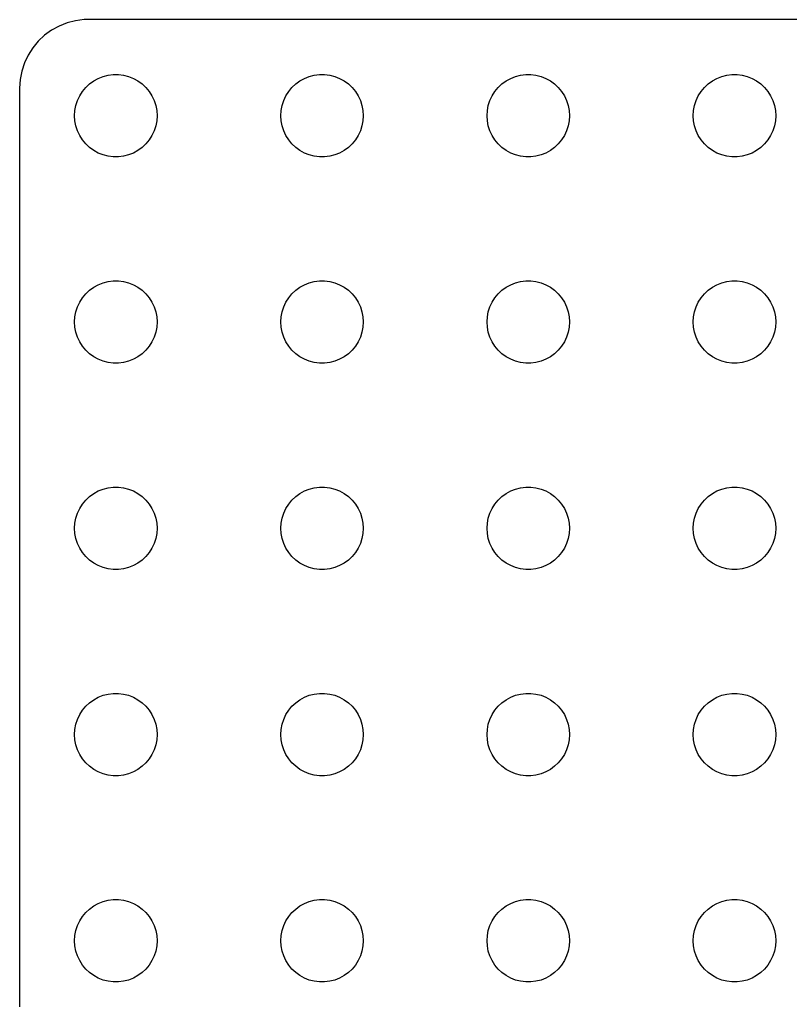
# Model space of a CAD drawing. Header units: metres. Extents: x 0 to 224, y 1 to 134.
# Drawn here: x 0.5 to 56.6, y 63.2 to 134.5 of the extents above; entities that cross this region are included whole.
import ezdxf

# ---------------------------------------------------------------- set-up
doc = ezdxf.new("R2010")
doc.units = ezdxf.units.M

msp = doc.modelspace()

# ---------------------------------------------------------------- linework, layer by layer
for p, q in [((3.95491, 134.255), (3.37109, 134.024)), ((4.56308, 134.411), (3.95491, 134.255)), ((5.18604, 134.49), (4.56308, 134.411)), ((219.814, 134.49), (5.18604, 134.49)), ((2.82086, 133.722), (2.31287, 133.353)), ((3.37109, 134.024), (2.82086, 133.722)), ((1.85515, 132.923), (1.45491, 132.439)), ((2.31287, 133.353), (1.85515, 132.923)), ((1.45491, 132.439), (1.11845, 131.909)), ((0.85111, 131.341), (0.65707, 130.743)), ((1.11845, 131.909), (0.85111, 131.341)), ((0.65707, 130.743), (0.53941, 130.127)), ((0.53941, 130.127), (0.5, 129.5)), ((5.31308, 129.554), (5.58772, 129.812)), ((5.58772, 129.812), (5.89252, 130.033)), ((5.89252, 130.033), (6.22266, 130.214)), ((6.22266, 130.214), (6.57294, 130.353)), ((6.57294, 130.353), (6.93785, 130.447)), ((6.93785, 130.447), (7.31161, 130.494)), ((7.31161, 130.494), (7.68837, 130.494)), ((7.68837, 130.494), (8.06213, 130.447)), ((8.06213, 130.447), (8.42705, 130.353)), ((8.42705, 130.353), (8.77733, 130.214)), ((8.77733, 130.214), (9.10747, 130.033)), ((9.10747, 130.033), (9.41226, 129.812)), ((9.41226, 129.812), (9.6869, 129.554)), ((20.3131, 129.554), (20.5877, 129.812)), ((20.5877, 129.812), (20.8925, 130.033)), ((20.8925, 130.033), (21.2227, 130.214)), ((21.2227, 130.214), (21.5729, 130.353)), ((21.5729, 130.353), (21.9379, 130.447)), ((21.9379, 130.447), (22.3116, 130.494)), ((22.3116, 130.494), (22.6884, 130.494)), ((22.6884, 130.494), (23.0621, 130.447)), ((23.0621, 130.447), (23.427, 130.353)), ((23.427, 130.353), (23.7773, 130.214)), ((23.7773, 130.214), (24.1075, 130.033)), ((24.1075, 130.033), (24.4123, 129.812)), ((24.4123, 129.812), (24.6869, 129.554)), ((35.3131, 129.554), (35.5877, 129.812)), ((35.5877, 129.812), (35.8925, 130.033)), ((35.8925, 130.033), (36.2227, 130.214)), ((36.2227, 130.214), (36.5729, 130.353)), ((36.5729, 130.353), (36.9379, 130.447)), ((36.9379, 130.447), (37.3116, 130.494)), ((37.3116, 130.494), (37.6884, 130.494)), ((37.6884, 130.494), (38.0621, 130.447)), ((38.0621, 130.447), (38.427, 130.353)), ((38.427, 130.353), (38.7773, 130.214)), ((38.7773, 130.214), (39.1075, 130.033)), ((39.1075, 130.033), (39.4123, 129.812)), ((39.4123, 129.812), (39.6869, 129.554)), ((50.3131, 129.554), (50.5877, 129.812)), ((50.5877, 129.812), (50.8925, 130.033)), ((50.8925, 130.033), (51.2227, 130.214)), ((51.2227, 130.214), (51.5729, 130.353)), ((51.5729, 130.353), (51.9379, 130.447)), ((51.9379, 130.447), (52.3116, 130.494)), ((52.3116, 130.494), (52.6884, 130.494)), ((52.6884, 130.494), (53.0621, 130.447)), ((53.0621, 130.447), (53.427, 130.353)), ((53.427, 130.353), (53.7773, 130.214)), ((53.7773, 130.214), (54.1075, 130.033)), ((54.1075, 130.033), (54.4123, 129.812)), ((54.4123, 129.812), (54.6869, 129.554)), ((0.5, 129.5), (0.5, 5.5)), ((4.87108, 128.945), (5.07294, 129.263)), ((5.07294, 129.263), (5.31308, 129.554)), ((9.6869, 129.554), (9.92705, 129.263)), ((9.92705, 129.263), (10.1289, 128.945)), ((19.8711, 128.945), (20.0729, 129.263)), ((20.0729, 129.263), (20.3131, 129.554)), ((24.6869, 129.554), (24.927, 129.263)), ((24.927, 129.263), (25.1289, 128.945)), ((34.8711, 128.945), (35.0729, 129.263)), ((35.0729, 129.263), (35.3131, 129.554)), ((39.6869, 129.554), (39.927, 129.263)), ((39.927, 129.263), (40.1289, 128.945)), ((49.8711, 128.945), (50.0729, 129.263)), ((50.0729, 129.263), (50.3131, 129.554)), ((54.6869, 129.554), (54.927, 129.263)), ((54.927, 129.263), (55.1289, 128.945)), ((4.59424, 128.246), (4.71066, 128.604)), ((4.71066, 128.604), (4.87108, 128.945)), ((10.1289, 128.945), (10.2893, 128.604)), ((10.2893, 128.604), (10.4057, 128.246)), ((19.5942, 128.246), (19.7107, 128.604)), ((19.7107, 128.604), (19.8711, 128.945)), ((25.1289, 128.945), (25.2893, 128.604)), ((25.2893, 128.604), (25.4057, 128.246)), ((34.5942, 128.246), (34.7107, 128.604)), ((34.7107, 128.604), (34.8711, 128.945)), ((40.1289, 128.945), (40.2893, 128.604)), ((40.2893, 128.604), (40.4057, 128.246)), ((49.5942, 128.246), (49.7107, 128.604)), ((49.7107, 128.604), (49.8711, 128.945)), ((55.1289, 128.945), (55.2893, 128.604)), ((55.2893, 128.604), (55.4057, 128.246)), ((4.5, 127.5), (4.52365, 127.876)), ((4.52365, 127.876), (4.59424, 128.246)), ((10.4057, 128.246), (10.4763, 127.876)), ((10.4763, 127.876), (10.5, 127.5)), ((19.5, 127.5), (19.5237, 127.876)), ((19.5237, 127.876), (19.5942, 128.246)), ((25.4057, 128.246), (25.4763, 127.876)), ((25.4763, 127.876), (25.5, 127.5)), ((34.5, 127.5), (34.5237, 127.876)), ((34.5237, 127.876), (34.5942, 128.246)), ((40.4057, 128.246), (40.4763, 127.876)), ((40.4763, 127.876), (40.5, 127.5)), ((49.5, 127.5), (49.5237, 127.876)), ((49.5237, 127.876), (49.5942, 128.246)), ((55.4057, 128.246), (55.4763, 127.876)), ((55.4763, 127.876), (55.5, 127.5)), ((4.52365, 127.124), (4.5, 127.5)), ((4.59424, 126.754), (4.52365, 127.124)), ((10.4763, 127.124), (10.4057, 126.754)), ((10.5, 127.5), (10.4763, 127.124)), ((19.5237, 127.124), (19.5, 127.5)), ((19.5942, 126.754), (19.5237, 127.124)), ((25.4763, 127.124), (25.4057, 126.754)), ((25.5, 127.5), (25.4763, 127.124)), ((34.5237, 127.124), (34.5, 127.5)), ((34.5942, 126.754), (34.5237, 127.124)), ((40.4763, 127.124), (40.4057, 126.754)), ((40.5, 127.5), (40.4763, 127.124)), ((49.5237, 127.124), (49.5, 127.5)), ((49.5942, 126.754), (49.5237, 127.124)), ((55.4763, 127.124), (55.4057, 126.754)), ((55.5, 127.5), (55.4763, 127.124)), ((4.71066, 126.396), (4.59424, 126.754)), ((4.87108, 126.055), (4.71066, 126.396)), ((10.2893, 126.396), (10.1289, 126.055)), ((10.4057, 126.754), (10.2893, 126.396)), ((19.7107, 126.396), (19.5942, 126.754)), ((19.8711, 126.055), (19.7107, 126.396)), ((25.2893, 126.396), (25.1289, 126.055)), ((25.4057, 126.754), (25.2893, 126.396)), ((34.7107, 126.396), (34.5942, 126.754)), ((34.8711, 126.055), (34.7107, 126.396)), ((40.2893, 126.396), (40.1289, 126.055)), ((40.4057, 126.754), (40.2893, 126.396)), ((49.7107, 126.396), (49.5942, 126.754)), ((49.8711, 126.055), (49.7107, 126.396)), ((55.2893, 126.396), (55.1289, 126.055)), ((55.4057, 126.754), (55.2893, 126.396)), ((5.07294, 125.737), (4.87108, 126.055)), ((5.31308, 125.446), (5.07294, 125.737)), ((9.92705, 125.737), (9.6869, 125.446)), ((10.1289, 126.055), (9.92705, 125.737)), ((20.0729, 125.737), (19.8711, 126.055)), ((20.3131, 125.446), (20.0729, 125.737)), ((24.927, 125.737), (24.6869, 125.446)), ((25.1289, 126.055), (24.927, 125.737)), ((35.0729, 125.737), (34.8711, 126.055)), ((35.3131, 125.446), (35.0729, 125.737)), ((39.927, 125.737), (39.6869, 125.446)), ((40.1289, 126.055), (39.927, 125.737)), ((50.0729, 125.737), (49.8711, 126.055)), ((50.3131, 125.446), (50.0729, 125.737)), ((54.927, 125.737), (54.6869, 125.446)), ((55.1289, 126.055), (54.927, 125.737)), ((5.58772, 125.188), (5.31308, 125.446)), ((5.89252, 124.967), (5.58772, 125.188)), ((6.22266, 124.786), (5.89252, 124.967)), ((9.10747, 124.967), (8.77733, 124.786)), ((9.41226, 125.188), (9.10747, 124.967)), ((9.6869, 125.446), (9.41226, 125.188)), ((20.5877, 125.188), (20.3131, 125.446)), ((20.8925, 124.967), (20.5877, 125.188)), ((21.2227, 124.786), (20.8925, 124.967)), ((24.1075, 124.967), (23.7773, 124.786)), ((24.4123, 125.188), (24.1075, 124.967)), ((24.6869, 125.446), (24.4123, 125.188)), ((35.5877, 125.188), (35.3131, 125.446)), ((35.8925, 124.967), (35.5877, 125.188)), ((36.2227, 124.786), (35.8925, 124.967)), ((39.1075, 124.967), (38.7773, 124.786)), ((39.4123, 125.188), (39.1075, 124.967)), ((39.6869, 125.446), (39.4123, 125.188)), ((50.5877, 125.188), (50.3131, 125.446)), ((50.8925, 124.967), (50.5877, 125.188)), ((51.2227, 124.786), (50.8925, 124.967)), ((54.1075, 124.967), (53.7773, 124.786)), ((54.4123, 125.188), (54.1075, 124.967)), ((54.6869, 125.446), (54.4123, 125.188)), ((6.57294, 124.647), (6.22266, 124.786)), ((6.93785, 124.553), (6.57294, 124.647)), ((7.31161, 124.506), (6.93785, 124.553)), ((7.68837, 124.506), (7.31161, 124.506)), ((8.06213, 124.553), (7.68837, 124.506)), ((8.42705, 124.647), (8.06213, 124.553)), ((8.77733, 124.786), (8.42705, 124.647)), ((21.5729, 124.647), (21.2227, 124.786)), ((21.9379, 124.553), (21.5729, 124.647)), ((22.3116, 124.506), (21.9379, 124.553)), ((22.6884, 124.506), (22.3116, 124.506)), ((23.0621, 124.553), (22.6884, 124.506)), ((23.427, 124.647), (23.0621, 124.553)), ((23.7773, 124.786), (23.427, 124.647)), ((36.5729, 124.647), (36.2227, 124.786)), ((36.9379, 124.553), (36.5729, 124.647)), ((37.3116, 124.506), (36.9379, 124.553)), ((37.6884, 124.506), (37.3116, 124.506)), ((38.0621, 124.553), (37.6884, 124.506)), ((38.427, 124.647), (38.0621, 124.553)), ((38.7773, 124.786), (38.427, 124.647)), ((51.5729, 124.647), (51.2227, 124.786)), ((51.9379, 124.553), (51.5729, 124.647)), ((52.3116, 124.506), (51.9379, 124.553)), ((52.6884, 124.506), (52.3116, 124.506)), ((53.0621, 124.553), (52.6884, 124.506)), ((53.427, 124.647), (53.0621, 124.553)), ((53.7773, 124.786), (53.427, 124.647)), ((5.58772, 114.812), (5.89252, 115.033)), ((5.89252, 115.033), (6.22266, 115.214)), ((6.22266, 115.214), (6.57294, 115.353)), ((6.57294, 115.353), (6.93785, 115.447)), ((6.93785, 115.447), (7.31161, 115.494)), ((7.31161, 115.494), (7.68837, 115.494)), ((7.68837, 115.494), (8.06213, 115.447)), ((8.06213, 115.447), (8.42705, 115.353)), ((8.42705, 115.353), (8.77733, 115.214)), ((8.77733, 115.214), (9.10747, 115.033)), ((9.10747, 115.033), (9.41226, 114.812)), ((20.5877, 114.812), (20.8925, 115.033)), ((20.8925, 115.033), (21.2227, 115.214)), ((21.2227, 115.214), (21.5729, 115.353)), ((21.5729, 115.353), (21.9379, 115.447)), ((21.9379, 115.447), (22.3116, 115.494)), ((22.3116, 115.494), (22.6884, 115.494)), ((22.6884, 115.494), (23.0621, 115.447)), ((23.0621, 115.447), (23.427, 115.353)), ((23.427, 115.353), (23.7773, 115.214)), ((23.7773, 115.214), (24.1075, 115.033)), ((24.1075, 115.033), (24.4123, 114.812)), ((35.5877, 114.812), (35.8925, 115.033)), ((35.8925, 115.033), (36.2227, 115.214)), ((36.2227, 115.214), (36.5729, 115.353)), ((36.5729, 115.353), (36.9379, 115.447)), ((36.9379, 115.447), (37.3116, 115.494)), ((37.3116, 115.494), (37.6884, 115.494)), ((37.6884, 115.494), (38.0621, 115.447)), ((38.0621, 115.447), (38.427, 115.353)), ((38.427, 115.353), (38.7773, 115.214)), ((38.7773, 115.214), (39.1075, 115.033)), ((39.1075, 115.033), (39.4123, 114.812)), ((50.5877, 114.812), (50.8925, 115.033)), ((50.8925, 115.033), (51.2227, 115.214)), ((51.2227, 115.214), (51.5729, 115.353)), ((51.5729, 115.353), (51.9379, 115.447)), ((51.9379, 115.447), (52.3116, 115.494)), ((52.3116, 115.494), (52.6884, 115.494)), ((52.6884, 115.494), (53.0621, 115.447)), ((53.0621, 115.447), (53.427, 115.353)), ((53.427, 115.353), (53.7773, 115.214)), ((53.7773, 115.214), (54.1075, 115.033)), ((54.1075, 115.033), (54.4123, 114.812)), ((4.87108, 113.945), (5.07294, 114.263)), ((5.07294, 114.263), (5.31308, 114.554)), ((5.31308, 114.554), (5.58772, 114.812)), ((9.41226, 114.812), (9.6869, 114.554)), ((9.6869, 114.554), (9.92705, 114.263)), ((9.92705, 114.263), (10.1289, 113.945)), ((19.8711, 113.945), (20.0729, 114.263)), ((20.0729, 114.263), (20.3131, 114.554)), ((20.3131, 114.554), (20.5877, 114.812)), ((24.4123, 114.812), (24.6869, 114.554)), ((24.6869, 114.554), (24.927, 114.263)), ((24.927, 114.263), (25.1289, 113.945)), ((34.8711, 113.945), (35.0729, 114.263)), ((35.0729, 114.263), (35.3131, 114.554)), ((35.3131, 114.554), (35.5877, 114.812)), ((39.4123, 114.812), (39.6869, 114.554)), ((39.6869, 114.554), (39.927, 114.263)), ((39.927, 114.263), (40.1289, 113.945)), ((49.8711, 113.945), (50.0729, 114.263)), ((50.0729, 114.263), (50.3131, 114.554)), ((50.3131, 114.554), (50.5877, 114.812)), ((54.4123, 114.812), (54.6869, 114.554)), ((54.6869, 114.554), (54.927, 114.263)), ((54.927, 114.263), (55.1289, 113.945)), ((4.59424, 113.246), (4.71066, 113.604)), ((4.71066, 113.604), (4.87108, 113.945)), ((10.1289, 113.945), (10.2893, 113.604)), ((10.2893, 113.604), (10.4057, 113.246)), ((19.5942, 113.246), (19.7107, 113.604)), ((19.7107, 113.604), (19.8711, 113.945)), ((25.1289, 113.945), (25.2893, 113.604)), ((25.2893, 113.604), (25.4057, 113.246)), ((34.5942, 113.246), (34.7107, 113.604)), ((34.7107, 113.604), (34.8711, 113.945)), ((40.1289, 113.945), (40.2893, 113.604)), ((40.2893, 113.604), (40.4057, 113.246)), ((49.5942, 113.246), (49.7107, 113.604)), ((49.7107, 113.604), (49.8711, 113.945)), ((55.1289, 113.945), (55.2893, 113.604)), ((55.2893, 113.604), (55.4057, 113.246)), ((4.5, 112.5), (4.52365, 112.876)), ((4.52365, 112.876), (4.59424, 113.246)), ((10.4057, 113.246), (10.4763, 112.876)), ((10.4763, 112.876), (10.5, 112.5)), ((19.5, 112.5), (19.5237, 112.876)), ((19.5237, 112.876), (19.5942, 113.246)), ((25.4057, 113.246), (25.4763, 112.876)), ((25.4763, 112.876), (25.5, 112.5)), ((34.5, 112.5), (34.5237, 112.876)), ((34.5237, 112.876), (34.5942, 113.246)), ((40.4057, 113.246), (40.4763, 112.876)), ((40.4763, 112.876), (40.5, 112.5)), ((49.5, 112.5), (49.5237, 112.876)), ((49.5237, 112.876), (49.5942, 113.246)), ((55.4057, 113.246), (55.4763, 112.876)), ((55.4763, 112.876), (55.5, 112.5)), ((4.52365, 112.124), (4.5, 112.5)), ((4.59424, 111.754), (4.52365, 112.124)), ((10.4763, 112.124), (10.4057, 111.754)), ((10.5, 112.5), (10.4763, 112.124)), ((19.5237, 112.124), (19.5, 112.5)), ((19.5942, 111.754), (19.5237, 112.124)), ((25.4763, 112.124), (25.4057, 111.754)), ((25.5, 112.5), (25.4763, 112.124)), ((34.5237, 112.124), (34.5, 112.5)), ((34.5942, 111.754), (34.5237, 112.124)), ((40.4763, 112.124), (40.4057, 111.754)), ((40.5, 112.5), (40.4763, 112.124)), ((49.5237, 112.124), (49.5, 112.5)), ((49.5942, 111.754), (49.5237, 112.124)), ((55.4763, 112.124), (55.4057, 111.754)), ((55.5, 112.5), (55.4763, 112.124)), ((4.71066, 111.396), (4.59424, 111.754)), ((4.87108, 111.055), (4.71066, 111.396)), ((10.2893, 111.396), (10.1289, 111.055)), ((10.4057, 111.754), (10.2893, 111.396)), ((19.7107, 111.396), (19.5942, 111.754)), ((19.8711, 111.055), (19.7107, 111.396)), ((25.2893, 111.396), (25.1289, 111.055)), ((25.4057, 111.754), (25.2893, 111.396)), ((34.7107, 111.396), (34.5942, 111.754)), ((34.8711, 111.055), (34.7107, 111.396)), ((40.2893, 111.396), (40.1289, 111.055)), ((40.4057, 111.754), (40.2893, 111.396)), ((49.7107, 111.396), (49.5942, 111.754)), ((49.8711, 111.055), (49.7107, 111.396)), ((55.2893, 111.396), (55.1289, 111.055)), ((55.4057, 111.754), (55.2893, 111.396)), ((5.07294, 110.737), (4.87108, 111.055)), ((5.31308, 110.446), (5.07294, 110.737)), ((9.92705, 110.737), (9.6869, 110.446)), ((10.1289, 111.055), (9.92705, 110.737)), ((20.0729, 110.737), (19.8711, 111.055)), ((20.3131, 110.446), (20.0729, 110.737)), ((24.927, 110.737), (24.6869, 110.446)), ((25.1289, 111.055), (24.927, 110.737)), ((35.0729, 110.737), (34.8711, 111.055)), ((35.3131, 110.446), (35.0729, 110.737)), ((39.927, 110.737), (39.6869, 110.446)), ((40.1289, 111.055), (39.927, 110.737)), ((50.0729, 110.737), (49.8711, 111.055)), ((50.3131, 110.446), (50.0729, 110.737)), ((54.927, 110.737), (54.6869, 110.446)), ((55.1289, 111.055), (54.927, 110.737)), ((5.58772, 110.188), (5.31308, 110.446)), ((5.89252, 109.967), (5.58772, 110.188)), ((6.22266, 109.786), (5.89252, 109.967)), ((9.10747, 109.967), (8.77733, 109.786)), ((9.41226, 110.188), (9.10747, 109.967)), ((9.6869, 110.446), (9.41226, 110.188)), ((20.5877, 110.188), (20.3131, 110.446)), ((20.8925, 109.967), (20.5877, 110.188)), ((21.2227, 109.786), (20.8925, 109.967)), ((24.1075, 109.967), (23.7773, 109.786)), ((24.4123, 110.188), (24.1075, 109.967)), ((24.6869, 110.446), (24.4123, 110.188)), ((35.5877, 110.188), (35.3131, 110.446)), ((35.8925, 109.967), (35.5877, 110.188)), ((36.2227, 109.786), (35.8925, 109.967)), ((39.1075, 109.967), (38.7773, 109.786)), ((39.4123, 110.188), (39.1075, 109.967)), ((39.6869, 110.446), (39.4123, 110.188)), ((50.5877, 110.188), (50.3131, 110.446)), ((50.8925, 109.967), (50.5877, 110.188)), ((51.2227, 109.786), (50.8925, 109.967)), ((54.1075, 109.967), (53.7773, 109.786)), ((54.4123, 110.188), (54.1075, 109.967)), ((54.6869, 110.446), (54.4123, 110.188)), ((6.57294, 109.647), (6.22266, 109.786)), ((6.93785, 109.553), (6.57294, 109.647)), ((7.31161, 109.506), (6.93785, 109.553)), ((7.68837, 109.506), (7.31161, 109.506)), ((8.06213, 109.553), (7.68837, 109.506)), ((8.42705, 109.647), (8.06213, 109.553)), ((8.77733, 109.786), (8.42705, 109.647)), ((21.5729, 109.647), (21.2227, 109.786)), ((21.9379, 109.553), (21.5729, 109.647)), ((22.3116, 109.506), (21.9379, 109.553)), ((22.6884, 109.506), (22.3116, 109.506)), ((23.0621, 109.553), (22.6884, 109.506)), ((23.427, 109.647), (23.0621, 109.553)), ((23.7773, 109.786), (23.427, 109.647)), ((36.5729, 109.647), (36.2227, 109.786)), ((36.9379, 109.553), (36.5729, 109.647)), ((37.3116, 109.506), (36.9379, 109.553)), ((37.6884, 109.506), (37.3116, 109.506)), ((38.0621, 109.553), (37.6884, 109.506)), ((38.427, 109.647), (38.0621, 109.553)), ((38.7773, 109.786), (38.427, 109.647)), ((51.5729, 109.647), (51.2227, 109.786)), ((51.9379, 109.553), (51.5729, 109.647)), ((52.3116, 109.506), (51.9379, 109.553)), ((52.6884, 109.506), (52.3116, 109.506)), ((53.0621, 109.553), (52.6884, 109.506)), ((53.427, 109.647), (53.0621, 109.553)), ((53.7773, 109.786), (53.427, 109.647)), ((5.58772, 99.8115), (5.89252, 100.033)), ((5.89252, 100.033), (6.22266, 100.214)), ((6.22266, 100.214), (6.57294, 100.353)), ((6.57294, 100.353), (6.93785, 100.447)), ((6.93785, 100.447), (7.31161, 100.494)), ((7.31161, 100.494), (7.68837, 100.494)), ((7.68837, 100.494), (8.06213, 100.447)), ((8.06213, 100.447), (8.42705, 100.353)), ((8.42705, 100.353), (8.77733, 100.214)), ((8.77733, 100.214), (9.10747, 100.033)), ((9.10747, 100.033), (9.41226, 99.8115)), ((20.5877, 99.8115), (20.8925, 100.033)), ((20.8925, 100.033), (21.2227, 100.214)), ((21.2227, 100.214), (21.5729, 100.353)), ((21.5729, 100.353), (21.9379, 100.447)), ((21.9379, 100.447), (22.3116, 100.494)), ((22.3116, 100.494), (22.6884, 100.494)), ((22.6884, 100.494), (23.0621, 100.447)), ((23.0621, 100.447), (23.427, 100.353)), ((23.427, 100.353), (23.7773, 100.214)), ((23.7773, 100.214), (24.1075, 100.033)), ((24.1075, 100.033), (24.4123, 99.8115)), ((35.5877, 99.8115), (35.8925, 100.033)), ((35.8925, 100.033), (36.2227, 100.214)), ((36.2227, 100.214), (36.5729, 100.353)), ((36.5729, 100.353), (36.9379, 100.447)), ((36.9379, 100.447), (37.3116, 100.494)), ((37.3116, 100.494), (37.6884, 100.494)), ((37.6884, 100.494), (38.0621, 100.447)), ((38.0621, 100.447), (38.427, 100.353)), ((38.427, 100.353), (38.7773, 100.214)), ((38.7773, 100.214), (39.1075, 100.033)), ((39.1075, 100.033), (39.4123, 99.8115)), ((50.5877, 99.8115), (50.8925, 100.033)), ((50.8925, 100.033), (51.2227, 100.214)), ((51.2227, 100.214), (51.5729, 100.353)), ((51.5729, 100.353), (51.9379, 100.447)), ((51.9379, 100.447), (52.3116, 100.494)), ((52.3116, 100.494), (52.6884, 100.494)), ((52.6884, 100.494), (53.0621, 100.447)), ((53.0621, 100.447), (53.427, 100.353)), ((53.427, 100.353), (53.7773, 100.214)), ((53.7773, 100.214), (54.1075, 100.033)), ((54.1075, 100.033), (54.4123, 99.8115)), ((4.87108, 98.9453), (5.07294, 99.2634)), ((5.07294, 99.2634), (5.31308, 99.5536)), ((5.31308, 99.5536), (5.58772, 99.8115)), ((9.41226, 99.8115), (9.6869, 99.5536)), ((9.6869, 99.5536), (9.92705, 99.2634)), ((9.92705, 99.2634), (10.1289, 98.9453)), ((19.8711, 98.9453), (20.0729, 99.2634)), ((20.0729, 99.2634), (20.3131, 99.5536)), ((20.3131, 99.5536), (20.5877, 99.8115)), ((24.4123, 99.8115), (24.6869, 99.5536)), ((24.6869, 99.5536), (24.927, 99.2634)), ((24.927, 99.2634), (25.1289, 98.9453)), ((34.8711, 98.9453), (35.0729, 99.2634)), ((35.0729, 99.2634), (35.3131, 99.5536)), ((35.3131, 99.5536), (35.5877, 99.8115)), ((39.4123, 99.8115), (39.6869, 99.5536)), ((39.6869, 99.5536), (39.927, 99.2634)), ((39.927, 99.2634), (40.1289, 98.9453)), ((49.8711, 98.9453), (50.0729, 99.2634)), ((50.0729, 99.2634), (50.3131, 99.5536)), ((50.3131, 99.5536), (50.5877, 99.8115)), ((54.4123, 99.8115), (54.6869, 99.5536)), ((54.6869, 99.5536), (54.927, 99.2634)), ((54.927, 99.2634), (55.1289, 98.9453)), ((4.59424, 98.2461), (4.71066, 98.6044)), ((4.71066, 98.6044), (4.87108, 98.9453)), ((10.1289, 98.9453), (10.2893, 98.6044)), ((10.2893, 98.6044), (10.4057, 98.2461)), ((19.5942, 98.2461), (19.7107, 98.6044)), ((19.7107, 98.6044), (19.8711, 98.9453)), ((25.1289, 98.9453), (25.2893, 98.6044)), ((25.2893, 98.6044), (25.4057, 98.2461)), ((34.5942, 98.2461), (34.7107, 98.6044)), ((34.7107, 98.6044), (34.8711, 98.9453)), ((40.1289, 98.9453), (40.2893, 98.6044)), ((40.2893, 98.6044), (40.4057, 98.2461)), ((49.5942, 98.2461), (49.7107, 98.6044)), ((49.7107, 98.6044), (49.8711, 98.9453)), ((55.1289, 98.9453), (55.2893, 98.6044)), ((55.2893, 98.6044), (55.4057, 98.2461)), ((4.5, 97.5), (4.52365, 97.876)), ((4.52365, 97.876), (4.59424, 98.2461)), ((10.4057, 98.2461), (10.4763, 97.876)), ((10.4763, 97.876), (10.5, 97.5)), ((19.5, 97.5), (19.5237, 97.876)), ((19.5237, 97.876), (19.5942, 98.2461)), ((25.4057, 98.2461), (25.4763, 97.876)), ((25.4763, 97.876), (25.5, 97.5)), ((34.5, 97.5), (34.5237, 97.876)), ((34.5237, 97.876), (34.5942, 98.2461)), ((40.4057, 98.2461), (40.4763, 97.876)), ((40.4763, 97.876), (40.5, 97.5)), ((49.5, 97.5), (49.5237, 97.876)), ((49.5237, 97.876), (49.5942, 98.2461)), ((55.4057, 98.2461), (55.4763, 97.876)), ((55.4763, 97.876), (55.5, 97.5)), ((4.52365, 97.124), (4.5, 97.5)), ((4.59424, 96.7539), (4.52365, 97.124)), ((10.4763, 97.124), (10.4057, 96.7539)), ((10.5, 97.5), (10.4763, 97.124)), ((19.5237, 97.124), (19.5, 97.5)), ((19.5942, 96.7539), (19.5237, 97.124)), ((25.4763, 97.124), (25.4057, 96.7539)), ((25.5, 97.5), (25.4763, 97.124)), ((34.5237, 97.124), (34.5, 97.5)), ((34.5942, 96.7539), (34.5237, 97.124)), ((40.4763, 97.124), (40.4057, 96.7539)), ((40.5, 97.5), (40.4763, 97.124)), ((49.5237, 97.124), (49.5, 97.5)), ((49.5942, 96.7539), (49.5237, 97.124)), ((55.4763, 97.124), (55.4057, 96.7539)), ((55.5, 97.5), (55.4763, 97.124)), ((4.71066, 96.3956), (4.59424, 96.7539)), ((4.87108, 96.0547), (4.71066, 96.3956)), ((10.2893, 96.3956), (10.1289, 96.0547)), ((10.4057, 96.7539), (10.2893, 96.3956)), ((19.7107, 96.3956), (19.5942, 96.7539)), ((19.8711, 96.0547), (19.7107, 96.3956)), ((25.2893, 96.3956), (25.1289, 96.0547)), ((25.4057, 96.7539), (25.2893, 96.3956)), ((34.7107, 96.3956), (34.5942, 96.7539)), ((34.8711, 96.0547), (34.7107, 96.3956)), ((40.2893, 96.3956), (40.1289, 96.0547)), ((40.4057, 96.7539), (40.2893, 96.3956)), ((49.7107, 96.3956), (49.5942, 96.7539)), ((49.8711, 96.0547), (49.7107, 96.3956)), ((55.2893, 96.3956), (55.1289, 96.0547)), ((55.4057, 96.7539), (55.2893, 96.3956)), ((5.07294, 95.7366), (4.87108, 96.0547)), ((5.31308, 95.4464), (5.07294, 95.7366)), ((9.92705, 95.7366), (9.6869, 95.4464)), ((10.1289, 96.0547), (9.92705, 95.7366)), ((20.0729, 95.7366), (19.8711, 96.0547)), ((20.3131, 95.4464), (20.0729, 95.7366)), ((24.927, 95.7366), (24.6869, 95.4464)), ((25.1289, 96.0547), (24.927, 95.7366)), ((35.0729, 95.7366), (34.8711, 96.0547)), ((35.3131, 95.4464), (35.0729, 95.7366)), ((39.927, 95.7366), (39.6869, 95.4464)), ((40.1289, 96.0547), (39.927, 95.7366)), ((50.0729, 95.7366), (49.8711, 96.0547)), ((50.3131, 95.4464), (50.0729, 95.7366)), ((54.927, 95.7366), (54.6869, 95.4464)), ((55.1289, 96.0547), (54.927, 95.7366)), ((5.58772, 95.1885), (5.31308, 95.4464)), ((5.89252, 94.967), (5.58772, 95.1885)), ((6.22266, 94.7855), (5.89252, 94.967)), ((9.10747, 94.967), (8.77733, 94.7855)), ((9.41226, 95.1885), (9.10747, 94.967)), ((9.6869, 95.4464), (9.41226, 95.1885)), ((20.5877, 95.1885), (20.3131, 95.4464)), ((20.8925, 94.967), (20.5877, 95.1885)), ((21.2227, 94.7855), (20.8925, 94.967)), ((24.1075, 94.967), (23.7773, 94.7855)), ((24.4123, 95.1885), (24.1075, 94.967)), ((24.6869, 95.4464), (24.4123, 95.1885)), ((35.5877, 95.1885), (35.3131, 95.4464)), ((35.8925, 94.967), (35.5877, 95.1885)), ((36.2227, 94.7855), (35.8925, 94.967)), ((39.1075, 94.967), (38.7773, 94.7855)), ((39.4123, 95.1885), (39.1075, 94.967)), ((39.6869, 95.4464), (39.4123, 95.1885)), ((50.5877, 95.1885), (50.3131, 95.4464)), ((50.8925, 94.967), (50.5877, 95.1885)), ((51.2227, 94.7855), (50.8925, 94.967)), ((54.1075, 94.967), (53.7773, 94.7855)), ((54.4123, 95.1885), (54.1075, 94.967)), ((54.6869, 95.4464), (54.4123, 95.1885)), ((6.57294, 94.6468), (6.22266, 94.7855)), ((6.93785, 94.5531), (6.57294, 94.6468)), ((7.31161, 94.5059), (6.93785, 94.5531)), ((7.68837, 94.5059), (7.31161, 94.5059)), ((8.06213, 94.5531), (7.68837, 94.5059)), ((8.42705, 94.6468), (8.06213, 94.5531)), ((8.77733, 94.7855), (8.42705, 94.6468)), ((21.5729, 94.6468), (21.2227, 94.7855)), ((21.9379, 94.5531), (21.5729, 94.6468)), ((22.3116, 94.5059), (21.9379, 94.5531)), ((22.6884, 94.5059), (22.3116, 94.5059)), ((23.0621, 94.5531), (22.6884, 94.5059)), ((23.427, 94.6468), (23.0621, 94.5531)), ((23.7773, 94.7855), (23.427, 94.6468)), ((36.5729, 94.6468), (36.2227, 94.7855)), ((36.9379, 94.5531), (36.5729, 94.6468)), ((37.3116, 94.5059), (36.9379, 94.5531)), ((37.6884, 94.5059), (37.3116, 94.5059)), ((38.0621, 94.5531), (37.6884, 94.5059)), ((38.427, 94.6468), (38.0621, 94.5531)), ((38.7773, 94.7855), (38.427, 94.6468)), ((51.5729, 94.6468), (51.2227, 94.7855)), ((51.9379, 94.5531), (51.5729, 94.6468)), ((52.3116, 94.5059), (51.9379, 94.5531)), ((52.6884, 94.5059), (52.3116, 94.5059)), ((53.0621, 94.5531), (52.6884, 94.5059)), ((53.427, 94.6468), (53.0621, 94.5531)), ((53.7773, 94.7855), (53.427, 94.6468)), ((5.58772, 84.8115), (5.89252, 85.033)), ((5.89252, 85.033), (6.22266, 85.2145)), ((6.22266, 85.2145), (6.57294, 85.3532)), ((6.57294, 85.3532), (6.93785, 85.4469)), ((6.93785, 85.4469), (7.31161, 85.4941)), ((7.31161, 85.4941), (7.68837, 85.4941)), ((7.68837, 85.4941), (8.06213, 85.4469)), ((8.06213, 85.4469), (8.42705, 85.3532)), ((8.42705, 85.3532), (8.77733, 85.2145)), ((8.77733, 85.2145), (9.10747, 85.033)), ((9.10747, 85.033), (9.41226, 84.8115)), ((20.5877, 84.8115), (20.8925, 85.033)), ((20.8925, 85.033), (21.2227, 85.2145)), ((21.2227, 85.2145), (21.5729, 85.3532)), ((21.5729, 85.3532), (21.9379, 85.4469)), ((21.9379, 85.4469), (22.3116, 85.4941)), ((22.3116, 85.4941), (22.6884, 85.4941)), ((22.6884, 85.4941), (23.0621, 85.4469)), ((23.0621, 85.4469), (23.427, 85.3532)), ((23.427, 85.3532), (23.7773, 85.2145)), ((23.7773, 85.2145), (24.1075, 85.033)), ((24.1075, 85.033), (24.4123, 84.8115)), ((35.5877, 84.8115), (35.8925, 85.033)), ((35.8925, 85.033), (36.2227, 85.2145)), ((36.2227, 85.2145), (36.5729, 85.3532)), ((36.5729, 85.3532), (36.9379, 85.4469)), ((36.9379, 85.4469), (37.3116, 85.4941)), ((37.3116, 85.4941), (37.6884, 85.4941)), ((37.6884, 85.4941), (38.0621, 85.4469)), ((38.0621, 85.4469), (38.427, 85.3532)), ((38.427, 85.3532), (38.7773, 85.2145)), ((38.7773, 85.2145), (39.1075, 85.033)), ((39.1075, 85.033), (39.4123, 84.8115)), ((50.5877, 84.8115), (50.8925, 85.033)), ((50.8925, 85.033), (51.2227, 85.2145)), ((51.2227, 85.2145), (51.5729, 85.3532)), ((51.5729, 85.3532), (51.9379, 85.4469)), ((51.9379, 85.4469), (52.3116, 85.4941)), ((52.3116, 85.4941), (52.6884, 85.4941)), ((52.6884, 85.4941), (53.0621, 85.4469)), ((53.0621, 85.4469), (53.427, 85.3532)), ((53.427, 85.3532), (53.7773, 85.2145)), ((53.7773, 85.2145), (54.1075, 85.033)), ((54.1075, 85.033), (54.4123, 84.8115)), ((4.87108, 83.9453), (5.07294, 84.2634)), ((5.07294, 84.2634), (5.31308, 84.5536)), ((5.31308, 84.5536), (5.58772, 84.8115)), ((9.41226, 84.8115), (9.6869, 84.5536)), ((9.6869, 84.5536), (9.92705, 84.2634)), ((9.92705, 84.2634), (10.1289, 83.9453)), ((19.8711, 83.9453), (20.0729, 84.2634)), ((20.0729, 84.2634), (20.3131, 84.5536)), ((20.3131, 84.5536), (20.5877, 84.8115)), ((24.4123, 84.8115), (24.6869, 84.5536)), ((24.6869, 84.5536), (24.927, 84.2634)), ((24.927, 84.2634), (25.1289, 83.9453)), ((34.8711, 83.9453), (35.0729, 84.2634)), ((35.0729, 84.2634), (35.3131, 84.5536)), ((35.3131, 84.5536), (35.5877, 84.8115)), ((39.4123, 84.8115), (39.6869, 84.5536)), ((39.6869, 84.5536), (39.927, 84.2634)), ((39.927, 84.2634), (40.1289, 83.9453)), ((49.8711, 83.9453), (50.0729, 84.2634)), ((50.0729, 84.2634), (50.3131, 84.5536)), ((50.3131, 84.5536), (50.5877, 84.8115)), ((54.4123, 84.8115), (54.6869, 84.5536)), ((54.6869, 84.5536), (54.927, 84.2634)), ((54.927, 84.2634), (55.1289, 83.9453)), ((4.59424, 83.2461), (4.71066, 83.6044)), ((4.71066, 83.6044), (4.87108, 83.9453)), ((10.1289, 83.9453), (10.2893, 83.6044)), ((10.2893, 83.6044), (10.4057, 83.2461)), ((19.5942, 83.2461), (19.7107, 83.6044)), ((19.7107, 83.6044), (19.8711, 83.9453)), ((25.1289, 83.9453), (25.2893, 83.6044)), ((25.2893, 83.6044), (25.4057, 83.2461)), ((34.5942, 83.2461), (34.7107, 83.6044)), ((34.7107, 83.6044), (34.8711, 83.9453)), ((40.1289, 83.9453), (40.2893, 83.6044)), ((40.2893, 83.6044), (40.4057, 83.2461)), ((49.5942, 83.2461), (49.7107, 83.6044)), ((49.7107, 83.6044), (49.8711, 83.9453)), ((55.1289, 83.9453), (55.2893, 83.6044)), ((55.2893, 83.6044), (55.4057, 83.2461)), ((4.5, 82.5), (4.52365, 82.876)), ((4.52365, 82.876), (4.59424, 83.2461)), ((10.4057, 83.2461), (10.4763, 82.876)), ((10.4763, 82.876), (10.5, 82.5)), ((19.5, 82.5), (19.5237, 82.876)), ((19.5237, 82.876), (19.5942, 83.2461)), ((25.4057, 83.2461), (25.4763, 82.876)), ((25.4763, 82.876), (25.5, 82.5)), ((34.5, 82.5), (34.5237, 82.876)), ((34.5237, 82.876), (34.5942, 83.2461)), ((40.4057, 83.2461), (40.4763, 82.876)), ((40.4763, 82.876), (40.5, 82.5)), ((49.5, 82.5), (49.5237, 82.876)), ((49.5237, 82.876), (49.5942, 83.2461)), ((55.4057, 83.2461), (55.4763, 82.876)), ((55.4763, 82.876), (55.5, 82.5)), ((4.52365, 82.124), (4.5, 82.5)), ((4.59424, 81.7539), (4.52365, 82.124)), ((10.4763, 82.124), (10.4057, 81.7539)), ((10.5, 82.5), (10.4763, 82.124)), ((19.5237, 82.124), (19.5, 82.5)), ((19.5942, 81.7539), (19.5237, 82.124)), ((25.4763, 82.124), (25.4057, 81.7539)), ((25.5, 82.5), (25.4763, 82.124)), ((34.5237, 82.124), (34.5, 82.5)), ((34.5942, 81.7539), (34.5237, 82.124)), ((40.4763, 82.124), (40.4057, 81.7539)), ((40.5, 82.5), (40.4763, 82.124)), ((49.5237, 82.124), (49.5, 82.5)), ((49.5942, 81.7539), (49.5237, 82.124)), ((55.4763, 82.124), (55.4057, 81.7539)), ((55.5, 82.5), (55.4763, 82.124)), ((4.71066, 81.3956), (4.59424, 81.7539)), ((4.87108, 81.0547), (4.71066, 81.3956)), ((10.2893, 81.3956), (10.1289, 81.0547)), ((10.4057, 81.7539), (10.2893, 81.3956)), ((19.7107, 81.3956), (19.5942, 81.7539)), ((19.8711, 81.0547), (19.7107, 81.3956)), ((25.2893, 81.3956), (25.1289, 81.0547)), ((25.4057, 81.7539), (25.2893, 81.3956)), ((34.7107, 81.3956), (34.5942, 81.7539)), ((34.8711, 81.0547), (34.7107, 81.3956)), ((40.2893, 81.3956), (40.1289, 81.0547)), ((40.4057, 81.7539), (40.2893, 81.3956)), ((49.7107, 81.3956), (49.5942, 81.7539)), ((49.8711, 81.0547), (49.7107, 81.3956)), ((55.2893, 81.3956), (55.1289, 81.0547)), ((55.4057, 81.7539), (55.2893, 81.3956)), ((5.07294, 80.7366), (4.87108, 81.0547)), ((5.31308, 80.4464), (5.07294, 80.7366)), ((9.92705, 80.7366), (9.6869, 80.4464)), ((10.1289, 81.0547), (9.92705, 80.7366)), ((20.0729, 80.7366), (19.8711, 81.0547)), ((20.3131, 80.4464), (20.0729, 80.7366)), ((24.927, 80.7366), (24.6869, 80.4464)), ((25.1289, 81.0547), (24.927, 80.7366)), ((35.0729, 80.7366), (34.8711, 81.0547)), ((35.3131, 80.4464), (35.0729, 80.7366)), ((39.927, 80.7366), (39.6869, 80.4464)), ((40.1289, 81.0547), (39.927, 80.7366)), ((50.0729, 80.7366), (49.8711, 81.0547)), ((50.3131, 80.4464), (50.0729, 80.7366)), ((54.927, 80.7366), (54.6869, 80.4464)), ((55.1289, 81.0547), (54.927, 80.7366)), ((5.58772, 80.1885), (5.31308, 80.4464)), ((5.89252, 79.967), (5.58772, 80.1885)), ((6.22266, 79.7855), (5.89252, 79.967)), ((9.10747, 79.967), (8.77733, 79.7855)), ((9.41226, 80.1885), (9.10747, 79.967)), ((9.6869, 80.4464), (9.41226, 80.1885)), ((20.5877, 80.1885), (20.3131, 80.4464)), ((20.8925, 79.967), (20.5877, 80.1885)), ((21.2227, 79.7855), (20.8925, 79.967)), ((24.1075, 79.967), (23.7773, 79.7855)), ((24.4123, 80.1885), (24.1075, 79.967)), ((24.6869, 80.4464), (24.4123, 80.1885)), ((35.5877, 80.1885), (35.3131, 80.4464)), ((35.8925, 79.967), (35.5877, 80.1885)), ((36.2227, 79.7855), (35.8925, 79.967)), ((39.1075, 79.967), (38.7773, 79.7855)), ((39.4123, 80.1885), (39.1075, 79.967)), ((39.6869, 80.4464), (39.4123, 80.1885)), ((50.5877, 80.1885), (50.3131, 80.4464)), ((50.8925, 79.967), (50.5877, 80.1885)), ((51.2227, 79.7855), (50.8925, 79.967)), ((54.1075, 79.967), (53.7773, 79.7855)), ((54.4123, 80.1885), (54.1075, 79.967)), ((54.6869, 80.4464), (54.4123, 80.1885)), ((6.57294, 79.6468), (6.22266, 79.7855)), ((6.93785, 79.5531), (6.57294, 79.6468)), ((7.31161, 79.5059), (6.93785, 79.5531)), ((7.68837, 79.5059), (7.31161, 79.5059)), ((8.06213, 79.5531), (7.68837, 79.5059)), ((8.42705, 79.6468), (8.06213, 79.5531)), ((8.77733, 79.7855), (8.42705, 79.6468)), ((21.5729, 79.6468), (21.2227, 79.7855)), ((21.9379, 79.5531), (21.5729, 79.6468)), ((22.3116, 79.5059), (21.9379, 79.5531)), ((22.6884, 79.5059), (22.3116, 79.5059)), ((23.0621, 79.5531), (22.6884, 79.5059)), ((23.427, 79.6468), (23.0621, 79.5531)), ((23.7773, 79.7855), (23.427, 79.6468)), ((36.5729, 79.6468), (36.2227, 79.7855)), ((36.9379, 79.5531), (36.5729, 79.6468)), ((37.3116, 79.5059), (36.9379, 79.5531)), ((37.6884, 79.5059), (37.3116, 79.5059)), ((38.0621, 79.5531), (37.6884, 79.5059)), ((38.427, 79.6468), (38.0621, 79.5531)), ((38.7773, 79.7855), (38.427, 79.6468)), ((51.5729, 79.6468), (51.2227, 79.7855)), ((51.9379, 79.5531), (51.5729, 79.6468)), ((52.3116, 79.5059), (51.9379, 79.5531)), ((52.6884, 79.5059), (52.3116, 79.5059)), ((53.0621, 79.5531), (52.6884, 79.5059)), ((53.427, 79.6468), (53.0621, 79.5531)), ((53.7773, 79.7855), (53.427, 79.6468)), ((5.58772, 69.8115), (5.89252, 70.033)), ((5.89252, 70.033), (6.22266, 70.2145)), ((6.22266, 70.2145), (6.57294, 70.3532)), ((6.57294, 70.3532), (6.93785, 70.4469)), ((6.93785, 70.4469), (7.31161, 70.4941)), ((7.31161, 70.4941), (7.68837, 70.4941)), ((7.68837, 70.4941), (8.06213, 70.4469)), ((8.06213, 70.4469), (8.42705, 70.3532)), ((8.42705, 70.3532), (8.77733, 70.2145)), ((8.77733, 70.2145), (9.10747, 70.033)), ((9.10747, 70.033), (9.41226, 69.8115)), ((20.5877, 69.8115), (20.8925, 70.033)), ((20.8925, 70.033), (21.2227, 70.2145)), ((21.2227, 70.2145), (21.5729, 70.3532)), ((21.5729, 70.3532), (21.9379, 70.4469)), ((21.9379, 70.4469), (22.3116, 70.4941)), ((22.3116, 70.4941), (22.6884, 70.4941)), ((22.6884, 70.4941), (23.0621, 70.4469)), ((23.0621, 70.4469), (23.427, 70.3532)), ((23.427, 70.3532), (23.7773, 70.2145)), ((23.7773, 70.2145), (24.1075, 70.033)), ((24.1075, 70.033), (24.4123, 69.8115)), ((35.5877, 69.8115), (35.8925, 70.033)), ((35.8925, 70.033), (36.2227, 70.2145)), ((36.2227, 70.2145), (36.5729, 70.3532)), ((36.5729, 70.3532), (36.9379, 70.4469)), ((36.9379, 70.4469), (37.3116, 70.4941)), ((37.3116, 70.4941), (37.6884, 70.4941)), ((37.6884, 70.4941), (38.0621, 70.4469)), ((38.0621, 70.4469), (38.427, 70.3532)), ((38.427, 70.3532), (38.7773, 70.2145)), ((38.7773, 70.2145), (39.1075, 70.033)), ((39.1075, 70.033), (39.4123, 69.8115)), ((50.5877, 69.8115), (50.8925, 70.033)), ((50.8925, 70.033), (51.2227, 70.2145)), ((51.2227, 70.2145), (51.5729, 70.3532)), ((51.5729, 70.3532), (51.9379, 70.4469)), ((51.9379, 70.4469), (52.3116, 70.4941)), ((52.3116, 70.4941), (52.6884, 70.4941)), ((52.6884, 70.4941), (53.0621, 70.4469)), ((53.0621, 70.4469), (53.427, 70.3532)), ((53.427, 70.3532), (53.7773, 70.2145)), ((53.7773, 70.2145), (54.1075, 70.033)), ((54.1075, 70.033), (54.4123, 69.8115)), ((4.87108, 68.9453), (5.07294, 69.2634)), ((5.07294, 69.2634), (5.31308, 69.5536)), ((5.31308, 69.5536), (5.58772, 69.8115)), ((9.41226, 69.8115), (9.6869, 69.5536)), ((9.6869, 69.5536), (9.92705, 69.2634)), ((9.92705, 69.2634), (10.1289, 68.9453)), ((19.8711, 68.9453), (20.0729, 69.2634)), ((20.0729, 69.2634), (20.3131, 69.5536)), ((20.3131, 69.5536), (20.5877, 69.8115)), ((24.4123, 69.8115), (24.6869, 69.5536)), ((24.6869, 69.5536), (24.927, 69.2634)), ((24.927, 69.2634), (25.1289, 68.9453)), ((34.8711, 68.9453), (35.0729, 69.2634)), ((35.0729, 69.2634), (35.3131, 69.5536)), ((35.3131, 69.5536), (35.5877, 69.8115)), ((39.4123, 69.8115), (39.6869, 69.5536)), ((39.6869, 69.5536), (39.927, 69.2634)), ((39.927, 69.2634), (40.1289, 68.9453)), ((49.8711, 68.9453), (50.0729, 69.2634)), ((50.0729, 69.2634), (50.3131, 69.5536)), ((50.3131, 69.5536), (50.5877, 69.8115)), ((54.4123, 69.8115), (54.6869, 69.5536)), ((54.6869, 69.5536), (54.927, 69.2634)), ((54.927, 69.2634), (55.1289, 68.9453)), ((4.59424, 68.2461), (4.71066, 68.6044)), ((4.71066, 68.6044), (4.87108, 68.9453)), ((10.1289, 68.9453), (10.2893, 68.6044)), ((10.2893, 68.6044), (10.4057, 68.2461)), ((19.5942, 68.2461), (19.7107, 68.6044)), ((19.7107, 68.6044), (19.8711, 68.9453)), ((25.1289, 68.9453), (25.2893, 68.6044)), ((25.2893, 68.6044), (25.4057, 68.2461)), ((34.5942, 68.2461), (34.7107, 68.6044)), ((34.7107, 68.6044), (34.8711, 68.9453)), ((40.1289, 68.9453), (40.2893, 68.6044)), ((40.2893, 68.6044), (40.4057, 68.2461)), ((49.5942, 68.2461), (49.7107, 68.6044)), ((49.7107, 68.6044), (49.8711, 68.9453)), ((55.1289, 68.9453), (55.2893, 68.6044)), ((55.2893, 68.6044), (55.4057, 68.2461)), ((4.5, 67.5), (4.52365, 67.876)), ((4.52365, 67.876), (4.59424, 68.2461)), ((10.4057, 68.2461), (10.4763, 67.876)), ((10.4763, 67.876), (10.5, 67.5)), ((19.5, 67.5), (19.5237, 67.876)), ((19.5237, 67.876), (19.5942, 68.2461)), ((25.4057, 68.2461), (25.4763, 67.876)), ((25.4763, 67.876), (25.5, 67.5)), ((34.5, 67.5), (34.5237, 67.876)), ((34.5237, 67.876), (34.5942, 68.2461)), ((40.4057, 68.2461), (40.4763, 67.876)), ((40.4763, 67.876), (40.5, 67.5)), ((49.5, 67.5), (49.5237, 67.876)), ((49.5237, 67.876), (49.5942, 68.2461)), ((55.4057, 68.2461), (55.4763, 67.876)), ((55.4763, 67.876), (55.5, 67.5)), ((4.52365, 67.124), (4.5, 67.5)), ((4.59424, 66.7539), (4.52365, 67.124)), ((10.4763, 67.124), (10.4057, 66.7539)), ((10.5, 67.5), (10.4763, 67.124)), ((19.5237, 67.124), (19.5, 67.5)), ((19.5942, 66.7539), (19.5237, 67.124)), ((25.4763, 67.124), (25.4057, 66.7539)), ((25.5, 67.5), (25.4763, 67.124)), ((34.5237, 67.124), (34.5, 67.5)), ((34.5942, 66.7539), (34.5237, 67.124)), ((40.4763, 67.124), (40.4057, 66.7539)), ((40.5, 67.5), (40.4763, 67.124)), ((49.5237, 67.124), (49.5, 67.5)), ((49.5942, 66.7539), (49.5237, 67.124)), ((55.4763, 67.124), (55.4057, 66.7539)), ((55.5, 67.5), (55.4763, 67.124)), ((4.71066, 66.3956), (4.59424, 66.7539)), ((4.87108, 66.0547), (4.71066, 66.3956)), ((10.2893, 66.3956), (10.1289, 66.0547)), ((10.4057, 66.7539), (10.2893, 66.3956)), ((19.7107, 66.3956), (19.5942, 66.7539)), ((19.8711, 66.0547), (19.7107, 66.3956)), ((25.2893, 66.3956), (25.1289, 66.0547)), ((25.4057, 66.7539), (25.2893, 66.3956)), ((34.7107, 66.3956), (34.5942, 66.7539)), ((34.8711, 66.0547), (34.7107, 66.3956)), ((40.2893, 66.3956), (40.1289, 66.0547)), ((40.4057, 66.7539), (40.2893, 66.3956)), ((49.7107, 66.3956), (49.5942, 66.7539)), ((49.8711, 66.0547), (49.7107, 66.3956)), ((55.2893, 66.3956), (55.1289, 66.0547)), ((55.4057, 66.7539), (55.2893, 66.3956)), ((5.07294, 65.7366), (4.87108, 66.0547)), ((5.31308, 65.4464), (5.07294, 65.7366)), ((9.92705, 65.7366), (9.6869, 65.4464)), ((10.1289, 66.0547), (9.92705, 65.7366)), ((20.0729, 65.7366), (19.8711, 66.0547)), ((20.3131, 65.4464), (20.0729, 65.7366)), ((24.927, 65.7366), (24.6869, 65.4464)), ((25.1289, 66.0547), (24.927, 65.7366)), ((35.0729, 65.7366), (34.8711, 66.0547)), ((35.3131, 65.4464), (35.0729, 65.7366)), ((39.927, 65.7366), (39.6869, 65.4464)), ((40.1289, 66.0547), (39.927, 65.7366)), ((50.0729, 65.7366), (49.8711, 66.0547)), ((50.3131, 65.4464), (50.0729, 65.7366)), ((54.927, 65.7366), (54.6869, 65.4464)), ((55.1289, 66.0547), (54.927, 65.7366)), ((5.58772, 65.1885), (5.31308, 65.4464)), ((5.89252, 64.967), (5.58772, 65.1885)), ((6.22266, 64.7855), (5.89252, 64.967)), ((9.10747, 64.967), (8.77733, 64.7855)), ((9.41226, 65.1885), (9.10747, 64.967)), ((9.6869, 65.4464), (9.41226, 65.1885)), ((20.5877, 65.1885), (20.3131, 65.4464)), ((20.8925, 64.967), (20.5877, 65.1885)), ((21.2227, 64.7855), (20.8925, 64.967)), ((24.1075, 64.967), (23.7773, 64.7855)), ((24.4123, 65.1885), (24.1075, 64.967)), ((24.6869, 65.4464), (24.4123, 65.1885)), ((35.5877, 65.1885), (35.3131, 65.4464)), ((35.8925, 64.967), (35.5877, 65.1885)), ((36.2227, 64.7855), (35.8925, 64.967)), ((39.1075, 64.967), (38.7773, 64.7855)), ((39.4123, 65.1885), (39.1075, 64.967)), ((39.6869, 65.4464), (39.4123, 65.1885)), ((50.5877, 65.1885), (50.3131, 65.4464)), ((50.8925, 64.967), (50.5877, 65.1885)), ((51.2227, 64.7855), (50.8925, 64.967)), ((54.1075, 64.967), (53.7773, 64.7855)), ((54.4123, 65.1885), (54.1075, 64.967)), ((54.6869, 65.4464), (54.4123, 65.1885)), ((6.57294, 64.6468), (6.22266, 64.7855)), ((6.93785, 64.5531), (6.57294, 64.6468)), ((7.31161, 64.5059), (6.93785, 64.5531)), ((7.68837, 64.5059), (7.31161, 64.5059)), ((8.06213, 64.5531), (7.68837, 64.5059)), ((8.42705, 64.6468), (8.06213, 64.5531)), ((8.77733, 64.7855), (8.42705, 64.6468)), ((21.5729, 64.6468), (21.2227, 64.7855)), ((21.9379, 64.5531), (21.5729, 64.6468)), ((22.3116, 64.5059), (21.9379, 64.5531)), ((22.6884, 64.5059), (22.3116, 64.5059)), ((23.0621, 64.5531), (22.6884, 64.5059)), ((23.427, 64.6468), (23.0621, 64.5531)), ((23.7773, 64.7855), (23.427, 64.6468)), ((36.5729, 64.6468), (36.2227, 64.7855)), ((36.9379, 64.5531), (36.5729, 64.6468)), ((37.3116, 64.5059), (36.9379, 64.5531)), ((37.6884, 64.5059), (37.3116, 64.5059)), ((38.0621, 64.5531), (37.6884, 64.5059)), ((38.427, 64.6468), (38.0621, 64.5531)), ((38.7773, 64.7855), (38.427, 64.6468)), ((51.5729, 64.6468), (51.2227, 64.7855)), ((51.9379, 64.5531), (51.5729, 64.6468)), ((52.3116, 64.5059), (51.9379, 64.5531)), ((52.6884, 64.5059), (52.3116, 64.5059)), ((53.0621, 64.5531), (52.6884, 64.5059)), ((53.427, 64.6468), (53.0621, 64.5531)), ((53.7773, 64.7855), (53.427, 64.6468))]:
    msp.add_line(p, q)

doc.saveas('drawing.dxf')
